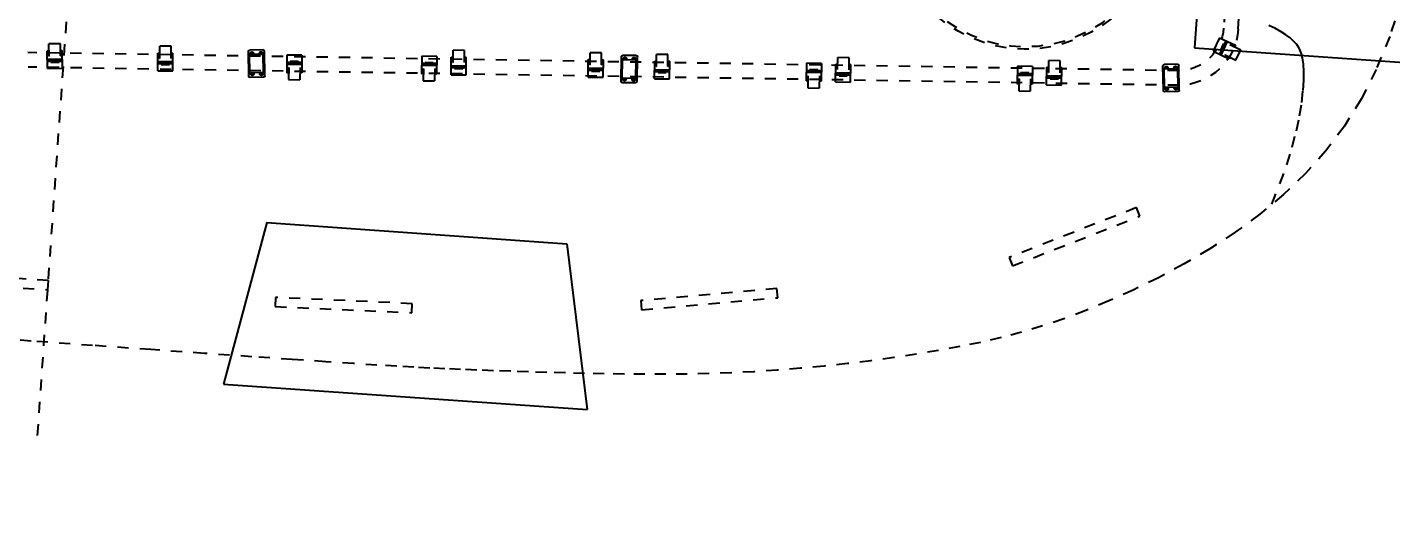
# Model space of a CAD drawing. Header units: millimetres. Extents: x -4 to 3776, y -4 to 4079.
# Drawn here: x 462.97 to 475.15, y 287.27 to 291.69 of the extents above; entities that cross this region are included whole.
import ezdxf
from ezdxf import colors
from ezdxf.entities.mleader import LeaderData, LeaderLine
from ezdxf.math import Vec2, Vec3

# ---------------------------------------------------------------- set-up
doc = ezdxf.new("R2010")
doc.units = ezdxf.units.MM
doc.linetypes.add('CEN1', pattern=[2, 1, -0.4, 0.2, -0.4])
doc.linetypes.add('PHANTOM', pattern=[2.5, 1.25, -0.25, 0.25, -0.25, 0.25, -0.25])
for name, color, linetype in [('03-input', 3, 'Continuous'), ('05-center', 6, 'CEN1'), ('BK_kedu', 255, 'Continuous')]:
    doc.layers.add(name, color=color, linetype=linetype)
doc.styles.get("Standard").update_dxf_attribs({"font": 'arial.ttf'})

# ---------------------------------------------------------------- blocks, each defined once
blk = doc.blocks.new('A$C4EFE2257')
at = {"layer": '03-input', "color": 0, "linetype": 'Continuous'}
for p, q in [((0, 38.7), (4, 38.7)), ((0, 0), (0, 38.7)), ((3.5, 27.1), (3.5, 38.7)), ((4, 27.1), (4, 53.6)), ((29, 53.6), (4, 53.6)), ((29, 27.1), (29, 53.6)), ((29, 38.7), (33, 38.7)), ((29.5, 27.1), (29.5, 38.7)), ((33, 0), (33, 38.7)), ((33, 19.5), (0, 19.5)), ((0, 17.6), (33, 17.6)), ((0, 15.6), (33, 15.6)), ((4, 27.1), (3.5, 27.1)), ((7.5, 17.6), (7.5, 19.5)), ((7.5, 13.6), (7.5, 15.6)), ((7.5, 13.6), (25.5, 13.6)), ((25.5, 17.6), (25.5, 19.5)), ((25.5, 13.6), (25.5, 15.6)), ((29.5, 27.1), (29, 27.1)), ((0, 0), (33, 0))]:
    blk.add_line(p, q, dxfattribs=at)
blk = doc.blocks.new('pipe support-p')
at = {"layer": '03-input', "color": 0, "linetype": 'Continuous'}
for p, q in [((-30, 32), (-30, 3)), ((-27, 35), (27, 35)), ((-22.5, 32.2), (-22.5, 23.2)), ((-20, 32.5), (-20, 2.5)), ((-20, 32.5), (20, 32.5)), ((20, 32.5), (20, 2.5)), ((22.5, 32.2), (22.5, 23.2)), ((30, 32), (30, 3)), ((-27, 0), (27, 0)), ((-26.8, 27.5), (-20, 27.5)), ((-26.8, 7.5), (-20, 7.5)), ((-22.5, 2.8), (-22.5, 11.8)), ((-20, 2.5), (20, 2.5)), ((26.8, 27.5), (20, 27.5)), ((26.8, 7.5), (20, 7.5)), ((22.5, 2.8), (22.5, 11.8))]:
    blk.add_line(p, q, dxfattribs=at)
for centre, radius, start, end in [((-27, 32), 3, 90, 180), ((-22.5, 27.5), 3.5, 44.4153, 315.5847), ((22.5, 27.5), 3.5, 224.4153, 135.5847), ((27, 32), 3, 0, 90), ((-27, 3), 3, 180, 270), ((-22.5, 7.5), 3.5, 44.4153, 315.5847), ((22.5, 7.5), 3.5, 224.4153, 135.5847), ((27, 3), 3, 270, 0)]:
    blk.add_arc(centre, radius, start, end, dxfattribs=at)
blk = doc.blocks.new('A$C2694431E')
at = {"layer": '03-input', "color": 0, "linetype": 'PHANTOM'}
for p, q in [((5441.3, 1565.1), (2918.9, 1701.6)), ((5438.6, 1533.2), (2916.2, 1669.7)), ((3437.6, 1673.3), (3434.8, 1641.4)), ((3437.6, 1673.5), (3434.9, 1641.7)), ((5530.3, 1149.9), (5530.3, 1433.5)), ((5562.3, 1433.5), (5562.3, 1149.9))]:
    blk.add_line(p, q, dxfattribs=at)
for points in [[(5915.7, 1343.3), (5895.1, 1425.8), (5870.5, 1500.3), (5842.1, 1567.8), (5809.6, 1629.4), (5772.9, 1686.1), (5732, 1738.7), (5686.9, 1788.2), (5638.2, 1834.6), (5586.9, 1878), (5533.8, 1918.3), (5479.8, 1955.4), (5425.8, 1989.4), (5372.6, 2020.2), (5321.1, 2047.8), (5272, 2072.2), (5224.8, 2093.7), (5179.2, 2112.7), (5134.6, 2129.5), (5090.4, 2144.5), (5046.1, 2158.1), (5001.3, 2170.5), (4955.3, 2182.3), (4907.8, 2193.6), (4858.9, 2204.5), (4809, 2214.9), (4758.5, 2224.7), (4707.4, 2233.9), (4656.4, 2242.4), (4605.5, 2250.1), (4555.1, 2256.9), (4505.6, 2262.9), (4456.9, 2268), (4409.1, 2272.3), (4362.3, 2276.1), (4316.3, 2279.3), (4271.3, 2282), (4227.2, 2284.4), (4184.2, 2286.5), (4142.1, 2288.4), (4101, 2290.2), (4061, 2291.8), (4022.1, 2293.3), (3984.3, 2294.6), (3947.6, 2295.8), (3912.1, 2296.8), (3877.7, 2297.8), (3844.2, 2298.5), (3809.7, 2299.2), (3771.8, 2299.7), (3728.4, 2300.2), (3677.1, 2300.5), (3615.7, 2300.7), (3541.9, 2300.9), (3453.4, 2301), (3349, 2301), (3231, 2300.9), (3102.8, 2300.8), (2967.7, 2300.7), (2829.1, 2300.5)], [(5662.5, 1811.4), (5677.5, 1765.4), (5689.5, 1722.5), (5698.6, 1682.9), (5705.3, 1646.5), (5709.9, 1613.4), (5712.6, 1583.8), (5713.8, 1557.5), (5713.7, 1534.8), (5712.7, 1515.6), (5710.8, 1499.5), (5707.8, 1486.1), (5703.9, 1475), (5698.9, 1465.7), (5692.8, 1457.8), (5685.6, 1450.9), (5677.2, 1444.5), (5667.6, 1438.3), (5656.6, 1432.2), (5643.8, 1426.2), (5629.1, 1420.5)]]:
    blk.add_lwpolyline(points, dxfattribs=at)
for points in [[(3496.6, 2187.7), (3796.5, 2180.3), (3796, 2160.4), (3496.1, 2167.7)], [(2696.1, 2185.7), (2996.1, 2185.7), (2996.1, 2165.7), (2696.1, 2165.7)], [(4299.2, 2138.6), (4595.5, 2091.4), (4592.4, 2071.7), (4296.1, 2118.8)], [(5104.6, 1985.7), (5375.8, 1857.4), (5367.3, 1839.3), (5096.1, 1967.6)]]:
    blk.add_lwpolyline(points, close=True, dxfattribs=at)
for radius in [132, 100]:
    blk.add_arc((5430.3, 1433.5), radius, 360, 85.1903, dxfattribs=at)
for major_axis in [(0, 360), (0, 355)]:
    blk.add_ellipse((5078.8, 1150.5), major_axis=major_axis, ratio=0.9, start_param=2.440358, end_param=6.98442, dxfattribs=at)
at = {"layer": '05-center', "ltscale": 2}
blk.add_line((2996.1, 2505.9), (2996.1, -204.9), dxfattribs=at)
at = {"layer": '03-input', "color": 0, "linetype": 'PHANTOM'}
for p, xscale, rotation in [((2961.8, 1701.4), -1, 174.9977029638164), ((3203.7, 1689.5), -0.9999999999999993, 175.9491691106728), ((3516.8, 1633.7), -0.9999999999999998, 356.4445620986338), ((3812.2, 1615.8), -0.9999999999999999, 356.9547768538046), ((3846, 1653.4), -1, 176.9547768538046), ((4146.6, 1637.8), -1, 176.5753979352483), ((4292.2, 1631.1), -1, 176.4937454797285), ((4655.3, 1572.4), -0.9999999999999999, 357.1912995572556), ((4688.9, 1610.1), -0.9999999999999993, 177.1912995572557), ((5117.8, 1546.7), -0.9999999999999999, 357.1912995572556), ((5151.4, 1584.4), -0.9999999999999993, 177.1912995572557), ((5522.7, 1454.7), -1, 291.2171747892261)]:
    blk.add_blockref('A$C4EFE2257', p, dxfattribs=dict(at, xscale=xscale, rotation=rotation))
for p, rotation in [((3401.4, 1660.4), 264.9999999999238), ((4217.9, 1614.8), 266.9909239521112), ((5405.6, 1552.1), 264.9999999999238)]:
    blk.add_blockref('pipe support-p', p, dxfattribs=dict(at, rotation=rotation))
blk = doc.blocks.new('jiushengting-jiaban')
at = {"layer": '03-input', "color": 0, "linetype": 'Continuous'}
for p, q in [((4939.786, 3405.152), (4943.033, 3405.379)), ((4942.851, 3403.898), (4943.033, 3405.379)), ((4940.172, 3403.71), (4939.786, 3405.152)), ((4940.172, 3403.71), (4942.851, 3403.898)), ((4948.458, 3402.148), (4950.691, 3402.305)), ((4948.6, 3400.119), (4948.458, 3402.148))]:
    blk.add_line(p, q, dxfattribs=at)
at = {"layer": '03-input', "color": 3, "linetype": 'Continuous', "xscale": 0.004069116755912711, "yscale": 0.004069116755912711, "zscale": 0.004069116755912711, "rotation": 4.000544981170568}
blk.add_blockref('A$C2694431E', (4926.675, 3394.586), dxfattribs=at)

msp = doc.modelspace()

# ---------------------------------------------------------------- block references
at = {"color": 4, "lineweight": 25, "xscale": -1, "rotation": 180}
msp.add_blockref('jiushengting-jiaban', (-4475.066, 3693.657), dxfattribs=at)

# ---------------------------------------------------------------- leaders
at = {"layer": 'BK_kedu'}
ml = msp.add_multileader_mtext('Standard', dxfattribs=at)
ml.set_content('', color=256)
ml.set_leader_properties()
ml.build(insert=Vec2(0, 0))
ml.multileader.update_dxf_attribs({"text_right_attachment_type": 6, "dogleg_length": 0.36, "arrow_head_size": 0.18})
ctx = ml.context
ctx.base_point, ctx.char_height, ctx.arrow_head_size, ctx.landing_gap_size, ctx.plane_origin = Vec3(3775.999, 4079.328), 0.18, 0.18, 0.09, Vec3(3774.639, 4079.328)
ctx.right_attachment = 6
notes = []
notes.append((ctx, [(0, (0, 0, 0), (0, 0), (1, 0), 1, [])]))
ctx.mtext.insert, ctx.mtext.flow_direction = Vec3(3776.089, 4079.418), 5
for ctx, leaders in notes:
    for number, flags, end, landing, length, lines in leaders:
        leader = LeaderData()
        leader.index, (leader.has_last_leader_line, leader.has_dogleg_vector, leader.attachment_direction) = number, flags
        leader.last_leader_point, leader.dogleg_vector, leader.dogleg_length = Vec3(end), Vec3(landing), length
        for number, points, colour, breaks in lines:
            line = LeaderLine()
            line.index, line.vertices, line.color, line.breaks = number, Vec3.list(points), colors.encode_raw_color(colour), breaks
            leader.lines.append(line)
        ctx.leaders.append(leader)

doc.saveas('drawing.dxf')
